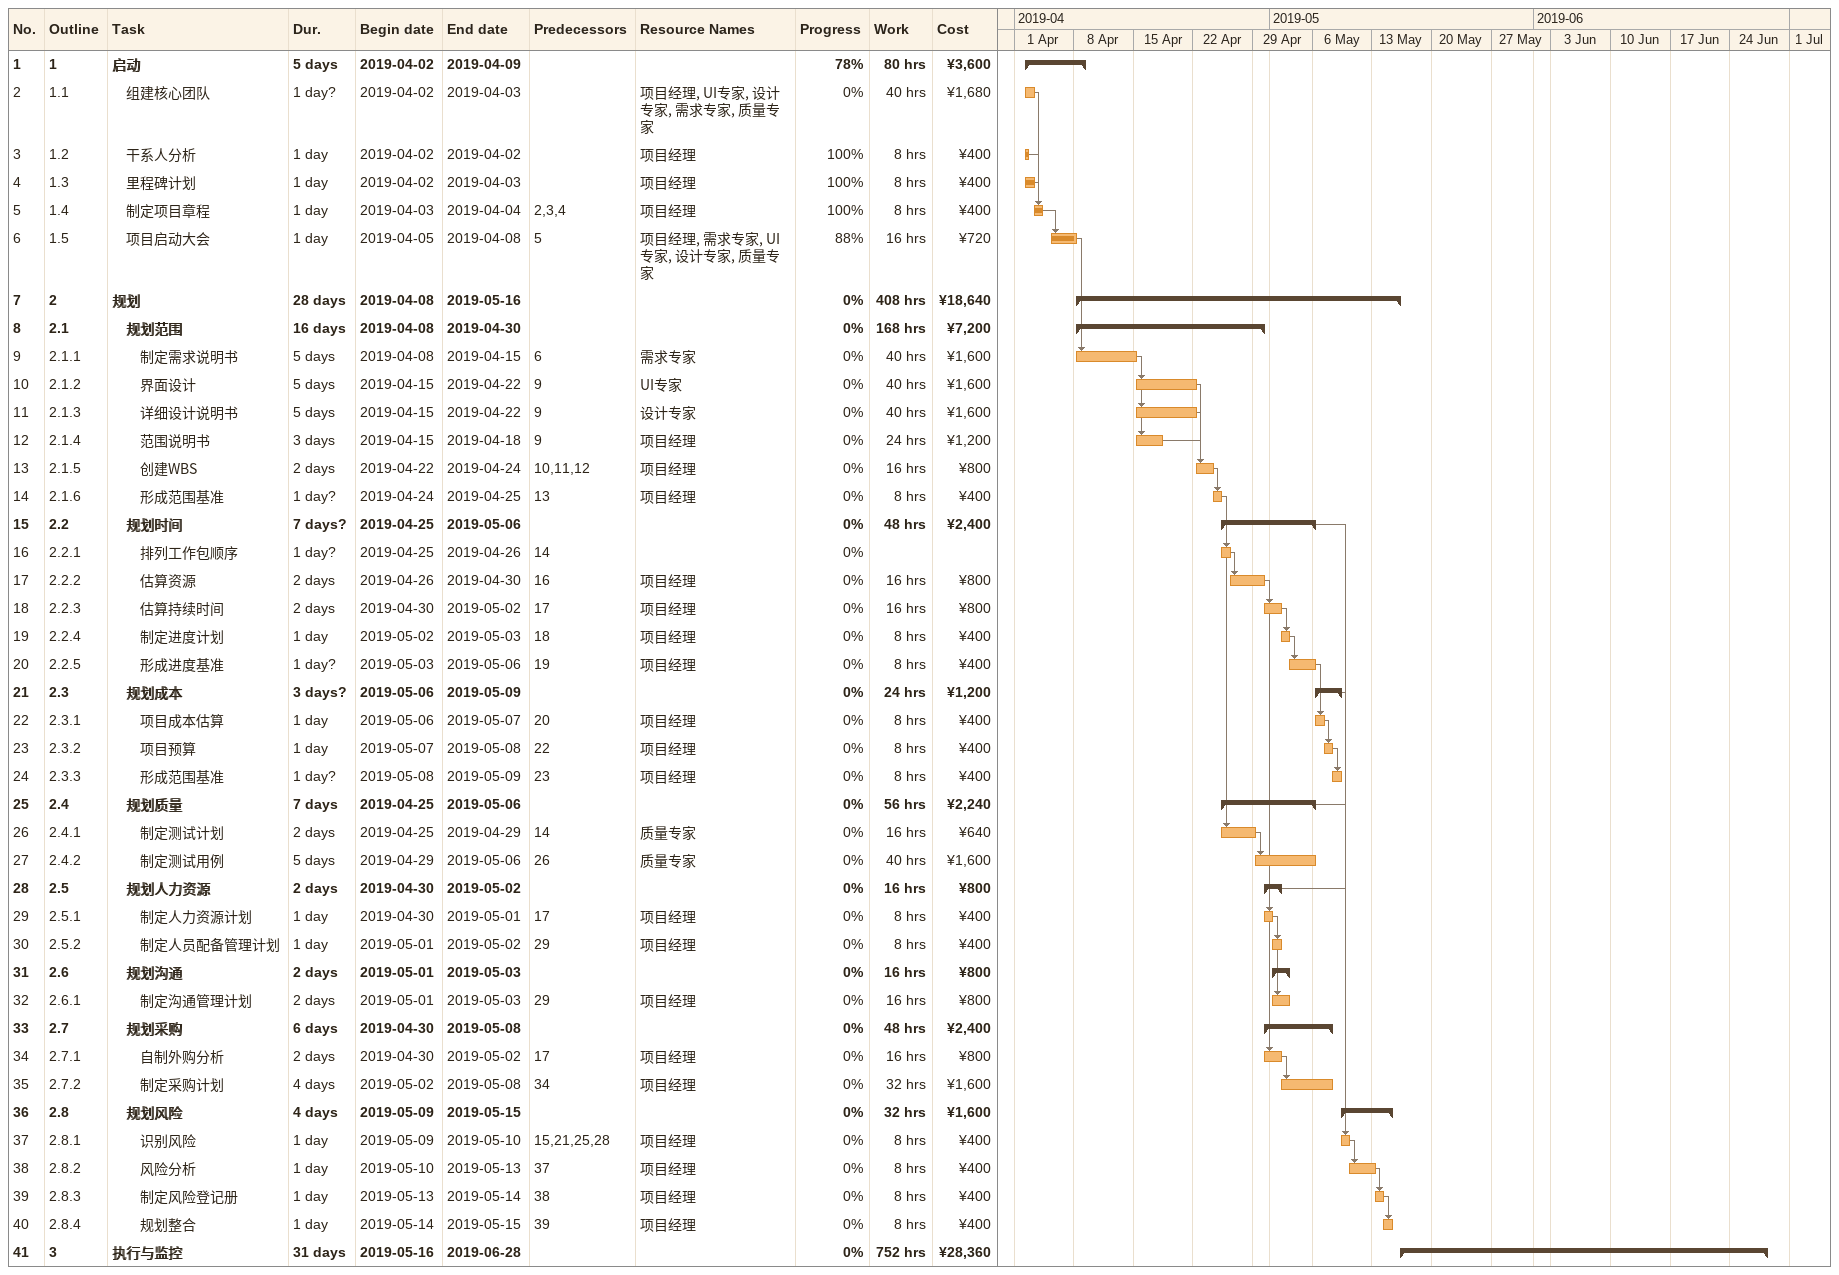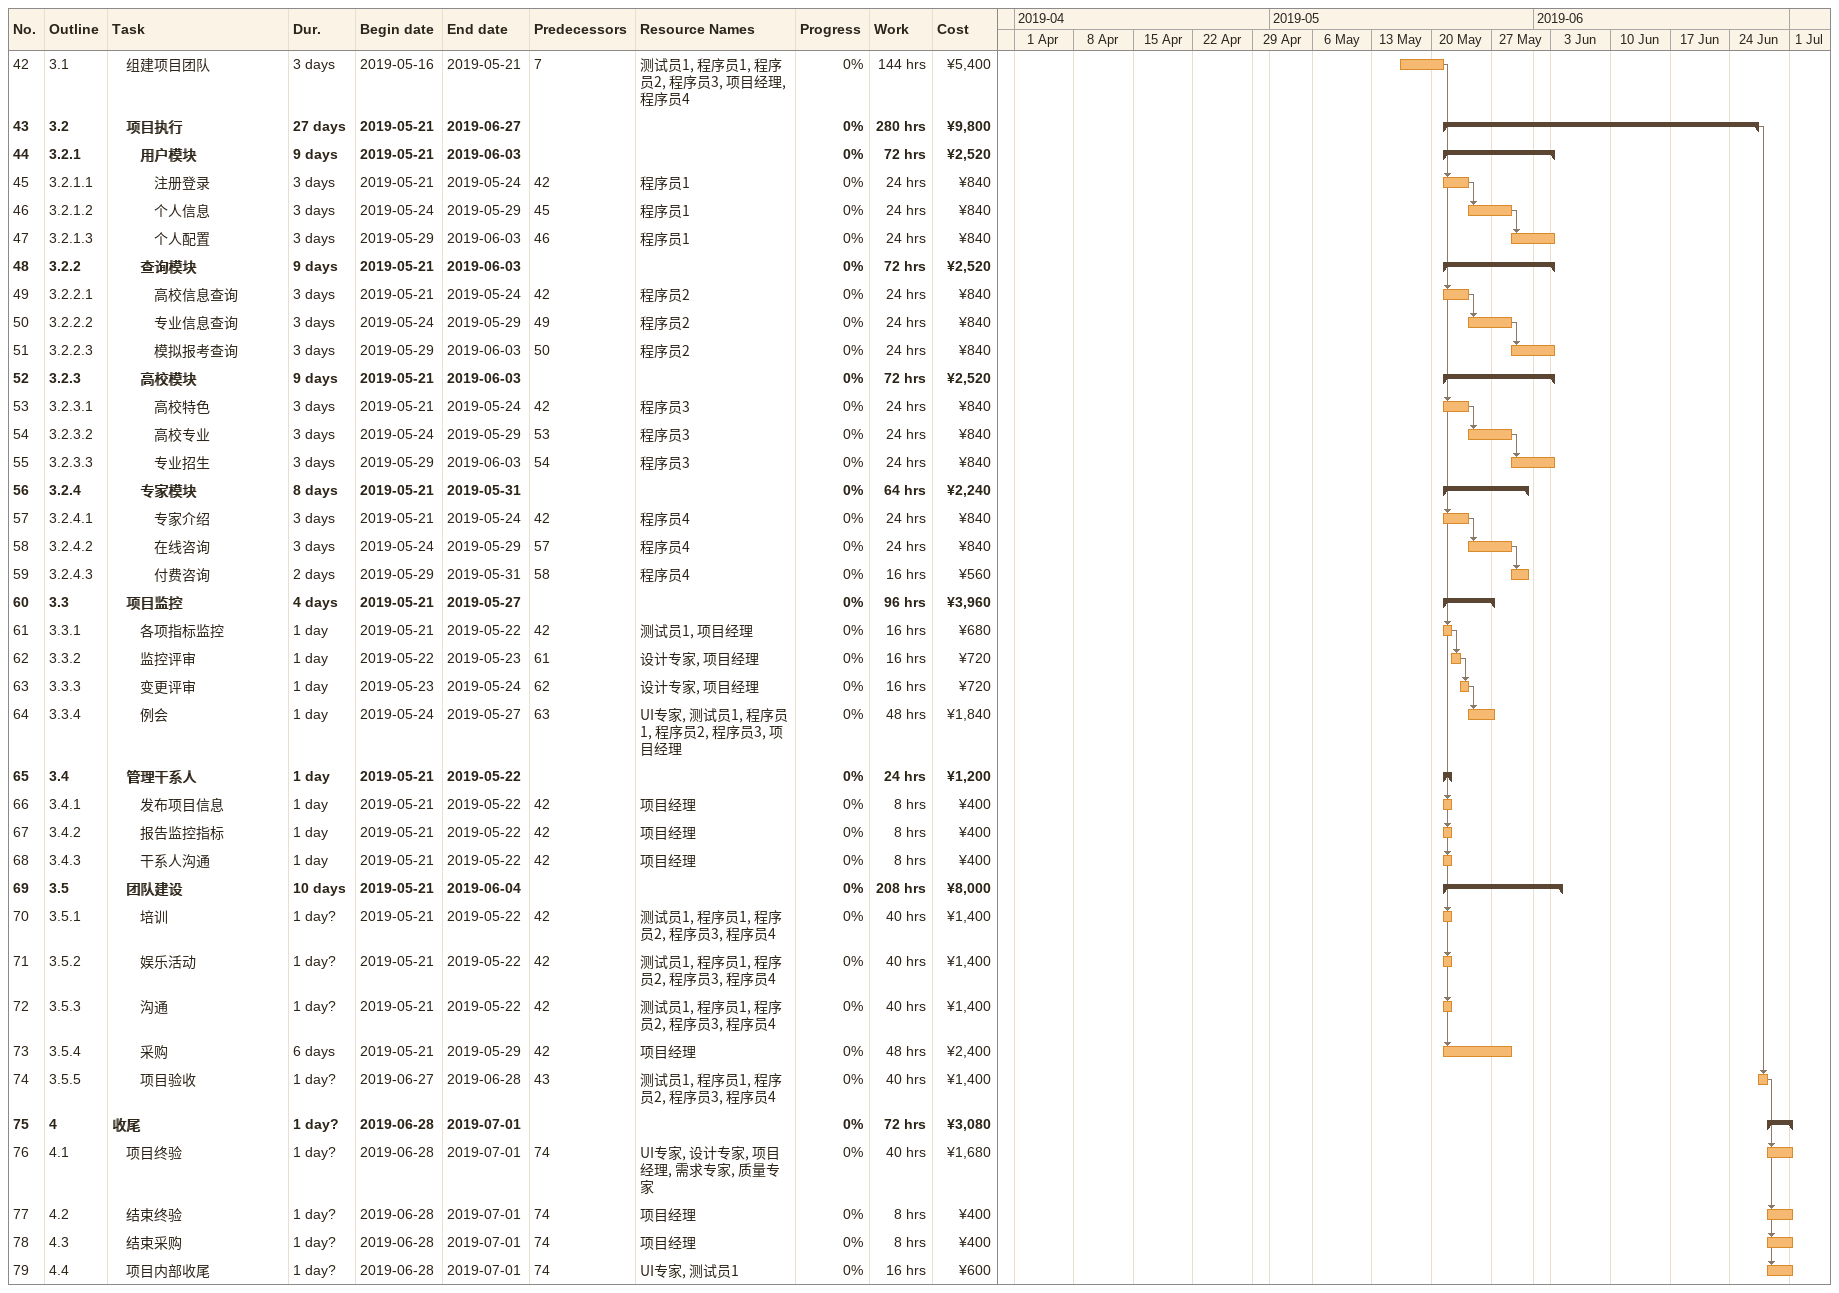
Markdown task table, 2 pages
| ID | WBS | Task | Duration | Start | Finish | Predecessors | Resources | % complete | Work (h) | Cost (¥) |
|---|---|---|---|---|---|---|---|---|---|---|
| 1 | 1 | **启动** | 5d | 2019-04-02 | 2019-04-09 |  |  | 78 | 80 | 3600 |
| 2 | 1.1 | 组建核心团队 | 1d? | 2019-04-02 | 2019-04-03 |  | 项目经理, UI专家, 设计专家, 需求专家, 质量专家 | 0 | 40 | 1680 |
| 3 | 1.2 | 干系人分析 | 1d | 2019-04-02 | 2019-04-02 |  | 项目经理 | 100 | 8 | 400 |
| 4 | 1.3 | 里程碑计划 | 1d | 2019-04-02 | 2019-04-03 |  | 项目经理 | 100 | 8 | 400 |
| 5 | 1.4 | 制定项目章程 | 1d | 2019-04-03 | 2019-04-04 | 2, 3, 4 | 项目经理 | 100 | 8 | 400 |
| 6 | 1.5 | 项目启动大会 | 1d | 2019-04-05 | 2019-04-08 | 5 | 项目经理, 需求专家, UI专家, 设计专家, 质量专家 | 88 | 16 | 720 |
| 7 | 2 | **规划** | 28d | 2019-04-08 | 2019-05-16 |  |  | 0 | 408 | 18640 |
| 8 | 2.1 | **规划范围** | 16d | 2019-04-08 | 2019-04-30 |  |  | 0 | 168 | 7200 |
| 9 | 2.1.1 | 制定需求说明书 | 5d | 2019-04-08 | 2019-04-15 | 6 | 需求专家 | 0 | 40 | 1600 |
| 10 | 2.1.2 | 界面设计 | 5d | 2019-04-15 | 2019-04-22 | 9 | UI专家 | 0 | 40 | 1600 |
| 11 | 2.1.3 | 详细设计说明书 | 5d | 2019-04-15 | 2019-04-22 | 9 | 设计专家 | 0 | 40 | 1600 |
| 12 | 2.1.4 | 范围说明书 | 3d | 2019-04-15 | 2019-04-18 | 9 | 项目经理 | 0 | 24 | 1200 |
| 13 | 2.1.5 | 创建WBS | 2d | 2019-04-22 | 2019-04-24 | 10, 11, 12 | 项目经理 | 0 | 16 | 800 |
| 14 | 2.1.6 | 形成范围基准 | 1d? | 2019-04-24 | 2019-04-25 | 13 | 项目经理 | 0 | 8 | 400 |
| 15 | 2.2 | **规划时间** | 7d? | 2019-04-25 | 2019-05-06 |  |  | 0 | 48 | 2400 |
| 16 | 2.2.1 | 排列工作包顺序 | 1d? | 2019-04-25 | 2019-04-26 | 14 |  | 0 |  |  |
| 17 | 2.2.2 | 估算资源 | 2d | 2019-04-26 | 2019-04-30 | 16 | 项目经理 | 0 | 16 | 800 |
| 18 | 2.2.3 | 估算持续时间 | 2d | 2019-04-30 | 2019-05-02 | 17 | 项目经理 | 0 | 16 | 800 |
| 19 | 2.2.4 | 制定进度计划 | 1d | 2019-05-02 | 2019-05-03 | 18 | 项目经理 | 0 | 8 | 400 |
| 20 | 2.2.5 | 形成进度基准 | 1d? | 2019-05-03 | 2019-05-06 | 19 | 项目经理 | 0 | 8 | 400 |
| 21 | 2.3 | **规划成本** | 3d? | 2019-05-06 | 2019-05-09 |  |  | 0 | 24 | 1200 |
| 22 | 2.3.1 | 项目成本估算 | 1d | 2019-05-06 | 2019-05-07 | 20 | 项目经理 | 0 | 8 | 400 |
| 23 | 2.3.2 | 项目预算 | 1d | 2019-05-07 | 2019-05-08 | 22 | 项目经理 | 0 | 8 | 400 |
| 24 | 2.3.3 | 形成范围基准 | 1d? | 2019-05-08 | 2019-05-09 | 23 | 项目经理 | 0 | 8 | 400 |
| 25 | 2.4 | **规划质量** | 7d | 2019-04-25 | 2019-05-06 |  |  | 0 | 56 | 2240 |
| 26 | 2.4.1 | 制定测试计划 | 2d | 2019-04-25 | 2019-04-29 | 14 | 质量专家 | 0 | 16 | 640 |
| 27 | 2.4.2 | 制定测试用例 | 5d | 2019-04-29 | 2019-05-06 | 26 | 质量专家 | 0 | 40 | 1600 |
| 28 | 2.5 | **规划人力资源** | 2d | 2019-04-30 | 2019-05-02 |  |  | 0 | 16 | 800 |
| 29 | 2.5.1 | 制定人力资源计划 | 1d | 2019-04-30 | 2019-05-01 | 17 | 项目经理 | 0 | 8 | 400 |
| 30 | 2.5.2 | 制定人员配备管理计划 | 1d | 2019-05-01 | 2019-05-02 | 29 | 项目经理 | 0 | 8 | 400 |
| 31 | 2.6 | **规划沟通** | 2d | 2019-05-01 | 2019-05-03 |  |  | 0 | 16 | 800 |
| 32 | 2.6.1 | 制定沟通管理计划 | 2d | 2019-05-01 | 2019-05-03 | 29 | 项目经理 | 0 | 16 | 800 |
| 33 | 2.7 | **规划采购** | 6d | 2019-04-30 | 2019-05-08 |  |  | 0 | 48 | 2400 |
| 34 | 2.7.1 | 自制外购分析 | 2d | 2019-04-30 | 2019-05-02 | 17 | 项目经理 | 0 | 16 | 800 |
| 35 | 2.7.2 | 制定采购计划 | 4d | 2019-05-02 | 2019-05-08 | 34 | 项目经理 | 0 | 32 | 1600 |
| 36 | 2.8 | **规划风险** | 4d | 2019-05-09 | 2019-05-15 |  |  | 0 | 32 | 1600 |
| 37 | 2.8.1 | 识别风险 | 1d | 2019-05-09 | 2019-05-10 | 15, 21, 25, 28 | 项目经理 | 0 | 8 | 400 |
| 38 | 2.8.2 | 风险分析 | 1d | 2019-05-10 | 2019-05-13 | 37 | 项目经理 | 0 | 8 | 400 |
| 39 | 2.8.3 | 制定风险登记册 | 1d | 2019-05-13 | 2019-05-14 | 38 | 项目经理 | 0 | 8 | 400 |
| 40 | 2.8.4 | 规划整合 | 1d | 2019-05-14 | 2019-05-15 | 39 | 项目经理 | 0 | 8 | 400 |
| 41 | 3 | **执行与监控** | 31d | 2019-05-16 | 2019-06-28 |  |  | 0 | 752 | 28360 |
| 42 | 3.1 | 组建项目团队 | 3d | 2019-05-16 | 2019-05-21 | 7 | 测试员1, 程序员1, 程序员2, 程序员3, 项目经理, 程序员4 | 0 | 144 | 5400 |
| 43 | 3.2 | **项目执行** | 27d | 2019-05-21 | 2019-06-27 |  |  | 0 | 280 | 9800 |
| 44 | 3.2.1 | **用户模块** | 9d | 2019-05-21 | 2019-06-03 |  |  | 0 | 72 | 2520 |
| 45 | 3.2.1.1 | 注册登录 | 3d | 2019-05-21 | 2019-05-24 | 42 | 程序员1 | 0 | 24 | 840 |
| 46 | 3.2.1.2 | 个人信息 | 3d | 2019-05-24 | 2019-05-29 | 45 | 程序员1 | 0 | 24 | 840 |
| 47 | 3.2.1.3 | 个人配置 | 3d | 2019-05-29 | 2019-06-03 | 46 | 程序员1 | 0 | 24 | 840 |
| 48 | 3.2.2 | **查询模块** | 9d | 2019-05-21 | 2019-06-03 |  |  | 0 | 72 | 2520 |
| 49 | 3.2.2.1 | 高校信息查询 | 3d | 2019-05-21 | 2019-05-24 | 42 | 程序员2 | 0 | 24 | 840 |
| 50 | 3.2.2.2 | 专业信息查询 | 3d | 2019-05-24 | 2019-05-29 | 49 | 程序员2 | 0 | 24 | 840 |
| 51 | 3.2.2.3 | 模拟报考查询 | 3d | 2019-05-29 | 2019-06-03 | 50 | 程序员2 | 0 | 24 | 840 |
| 52 | 3.2.3 | **高校模块** | 9d | 2019-05-21 | 2019-06-03 |  |  | 0 | 72 | 2520 |
| 53 | 3.2.3.1 | 高校特色 | 3d | 2019-05-21 | 2019-05-24 | 42 | 程序员3 | 0 | 24 | 840 |
| 54 | 3.2.3.2 | 高校专业 | 3d | 2019-05-24 | 2019-05-29 | 53 | 程序员3 | 0 | 24 | 840 |
| 55 | 3.2.3.3 | 专业招生 | 3d | 2019-05-29 | 2019-06-03 | 54 | 程序员3 | 0 | 24 | 840 |
| 56 | 3.2.4 | **专家模块** | 8d | 2019-05-21 | 2019-05-31 |  |  | 0 | 64 | 2240 |
| 57 | 3.2.4.1 | 专家介绍 | 3d | 2019-05-21 | 2019-05-24 | 42 | 程序员4 | 0 | 24 | 840 |
| 58 | 3.2.4.2 | 在线咨询 | 3d | 2019-05-24 | 2019-05-29 | 57 | 程序员4 | 0 | 24 | 840 |
| 59 | 3.2.4.3 | 付费咨询 | 2d | 2019-05-29 | 2019-05-31 | 58 | 程序员4 | 0 | 16 | 560 |
| 60 | 3.3 | **项目监控** | 4d | 2019-05-21 | 2019-05-27 |  |  | 0 | 96 | 3960 |
| 61 | 3.3.1 | 各项指标监控 | 1d | 2019-05-21 | 2019-05-22 | 42 | 测试员1, 项目经理 | 0 | 16 | 680 |
| 62 | 3.3.2 | 监控评审 | 1d | 2019-05-22 | 2019-05-23 | 61 | 设计专家, 项目经理 | 0 | 16 | 720 |
| 63 | 3.3.3 | 变更评审 | 1d | 2019-05-23 | 2019-05-24 | 62 | 设计专家, 项目经理 | 0 | 16 | 720 |
| 64 | 3.3.4 | 例会 | 1d | 2019-05-24 | 2019-05-27 | 63 | UI专家, 测试员1, 程序员1, 程序员2, 程序员3, 项目经理 | 0 | 48 | 1840 |
| 65 | 3.4 | **管理干系人** | 1d | 2019-05-21 | 2019-05-22 |  |  | 0 | 24 | 1200 |
| 66 | 3.4.1 | 发布项目信息 | 1d | 2019-05-21 | 2019-05-22 | 42 | 项目经理 | 0 | 8 | 400 |
| 67 | 3.4.2 | 报告监控指标 | 1d | 2019-05-21 | 2019-05-22 | 42 | 项目经理 | 0 | 8 | 400 |
| 68 | 3.4.3 | 干系人沟通 | 1d | 2019-05-21 | 2019-05-22 | 42 | 项目经理 | 0 | 8 | 400 |
| 69 | 3.5 | **团队建设** | 10d | 2019-05-21 | 2019-06-04 |  |  | 0 | 208 | 8000 |
| 70 | 3.5.1 | 培训 | 1d? | 2019-05-21 | 2019-05-22 | 42 | 测试员1, 程序员1, 程序员2, 程序员3, 程序员4 | 0 | 40 | 1400 |
| 71 | 3.5.2 | 娱乐活动 | 1d? | 2019-05-21 | 2019-05-22 | 42 | 测试员1, 程序员1, 程序员2, 程序员3, 程序员4 | 0 | 40 | 1400 |
| 72 | 3.5.3 | 沟通 | 1d? | 2019-05-21 | 2019-05-22 | 42 | 测试员1, 程序员1, 程序员2, 程序员3, 程序员4 | 0 | 40 | 1400 |
| 73 | 3.5.4 | 采购 | 6d | 2019-05-21 | 2019-05-29 | 42 | 项目经理 | 0 | 48 | 2400 |
| 74 | 3.5.5 | 项目验收 | 1d? | 2019-06-27 | 2019-06-28 | 43 | 测试员1, 程序员1, 程序员2, 程序员3, 程序员4 | 0 | 40 | 1400 |
| 75 | 4 | **收尾** | 1d? | 2019-06-28 | 2019-07-01 |  |  | 0 | 72 | 3080 |
| 76 | 4.1 | 项目终验 | 1d? | 2019-06-28 | 2019-07-01 | 74 | UI专家, 设计专家, 项目经理, 需求专家, 质量专家 | 0 | 40 | 1680 |
| 77 | 4.2 | 结束终验 | 1d? | 2019-06-28 | 2019-07-01 | 74 | 项目经理 | 0 | 8 | 400 |
| 78 | 4.3 | 结束采购 | 1d? | 2019-06-28 | 2019-07-01 | 74 | 项目经理 | 0 | 8 | 400 |
| 79 | 4.4 | 项目内部收尾 | 1d? | 2019-06-28 | 2019-07-01 | 74 | UI专家, 测试员1 | 0 | 16 | 600 |
